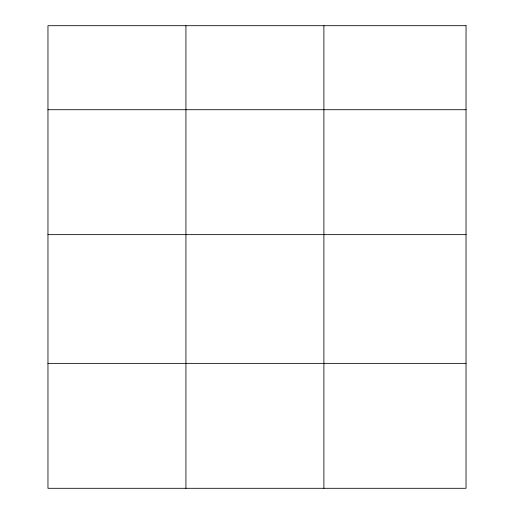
<?xml version="1.0" encoding="UTF-8"?>
<svg xmlns="http://www.w3.org/2000/svg" width="514" height="514" viewBox="0 0 514 514"><rect width="100%" height="100%" fill="white"/><g stroke="black" fill="none" stroke-linecap="round" stroke-linejoin="round"><path stroke-width="0.77" d="M47.963 109.713L466.037 109.713M47.963 234.647L466.037 234.647M47.963 363.366L466.037 363.366M323.891 25.7L323.891 488.3M185.927 25.7L185.927 488.3M466.037 25.7L47.963 25.7L47.963 488.3L466.037 488.3L466.037 25.7"/></g></svg>
